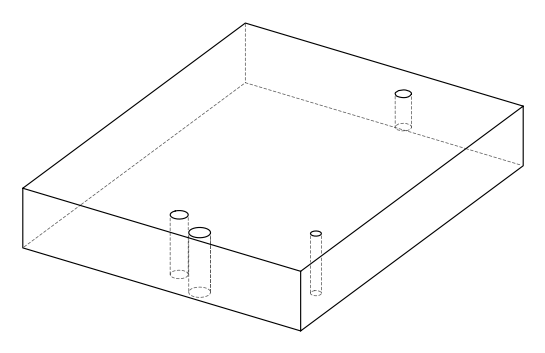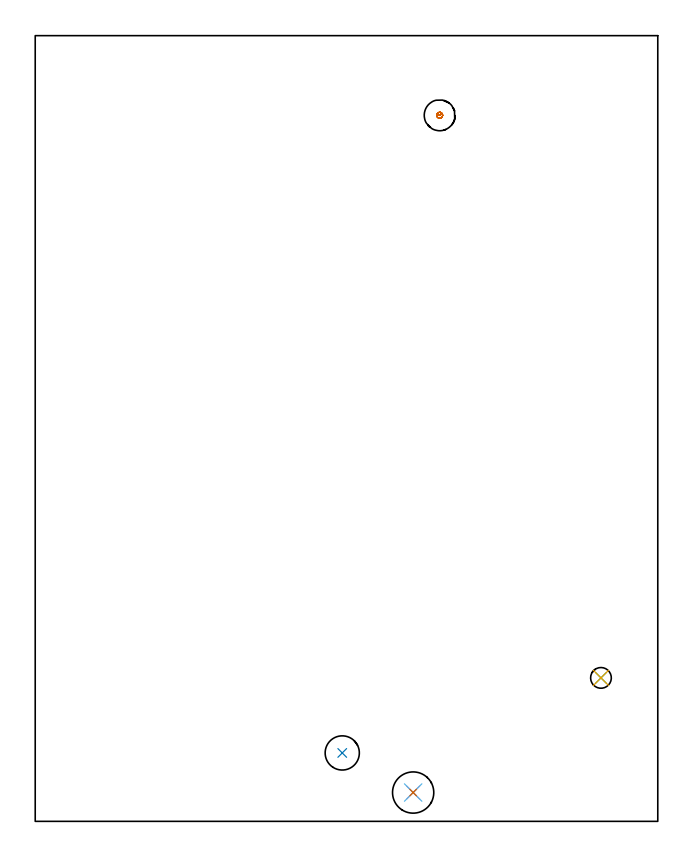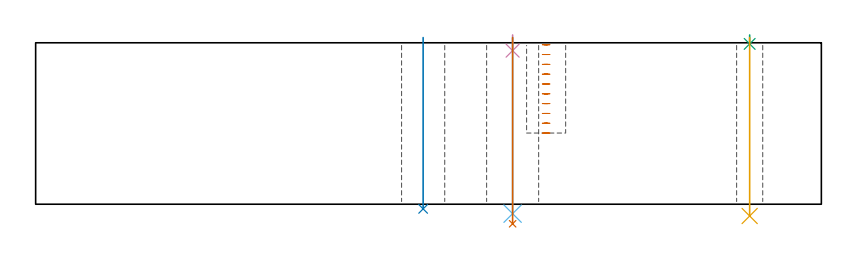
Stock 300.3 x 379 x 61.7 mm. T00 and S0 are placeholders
(PLAN: 7 operations, 5 tool changes, 1.7 min)
(1 MILL_BLIND_HOLE_FROM_SOLID_MATERIAL | STEP1POCKET | UGT0201_130 | Spiral | 0.56 min | 6013 mm3)
(2 INDEXABLE_INSERT_DRILL_THROUGH_HOLE_FROM_SOLID | STEP1HOLE | NXT0302_004 | 0.26 min | 13170 mm3)
(3 SPOT_DRILL | STEP1HOLE_1 | NXT0321_9005460120000 | 0.03 min | 21 mm3)
(4 SPOT_DRILL_1 | STEP1HOLE_2 | NXT0321_9005460120000 | 0.05 min | 163 mm3)
(5 DRILL_THROUGH_HOLE_INTO_CENTER | STEP1HOLE_1 | UGT0301_032 | 0.27 min | 4824 mm3)
(6 DRILL_THROUGH_HOLE_INTO_CENTER_1 | STEP1HOLE_2 | NXT0301_087 | 0.27 min | 6326 mm3)
(7 DRILL_TO_ENLARGE_THROUGH_HOLE | STEP1HOLE_2 | UGT0301_265 | 0.29 min | 12659 mm3)
(TOOL UGT0201_130 | Carbide End Mill 12.0 | D12 FL15 Z4)
(TOOL NXT0302_004 | Index. Insert Drill 16.5mm [880-D1650L20-05] | D16.5 PA176 FL83 Z2)
(TOOL NXT0321_9005460120000 | NC Spot Drill, 142deg, 12mm, Carbide, Uncoated | D12 PA142 FL30 Z2)
(TOOL UGT0301_032 | Twist Drill 10 mm | D10 PA118 FL87 Z2)
(TOOL NXT0301_087 | Carbide Drill 11.6mm [860.1-1160-058A1-MM 2214] | D11.6 PA140 FL72 Z2)
(TOOL UGT0301_265 | Twist Drill 19.9 mm | D19.9 PA118 FL140 Z2)
(OP 1 MILL_BLIND_HOLE_FROM_SOLID_MATERIAL)
G17 G21 G94 G90
T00 M6
G54
G17 G0 G90 X195.1 Y340.6 S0 M3
G43 Z71.7 H0
Z60.95
G94 G3 X195.825 Y341.325 R0.725 F250.
X195.1 Y342.05 R0.725
X193.65 Y340.6 R1.45
X195.1 Y342.05 R-1.45
X194.375 Y341.325 R0.725
X195.1 Y340.6 R0.725
G0 Z57.2
G3 X195.825 Y341.325 R0.725
X195.1 Y342.05 R0.725
X193.65 Y340.6 R1.45
X195.1 Y342.05 R-1.45
X194.375 Y341.325 R0.725
X195.1 Y340.6 R0.725
G0 Z53.45
G3 X195.825 Y341.325 R0.725
X195.1 Y342.05 R0.725
X193.65 Y340.6 R1.45
X195.1 Y342.05 R-1.45
X194.375 Y341.325 R0.725
X195.1 Y340.6 R0.725
G0 Z49.7
G3 X195.825 Y341.325 R0.725
X195.1 Y342.05 R0.725
X193.65 Y340.6 R1.45
X195.1 Y342.05 R-1.45
X194.375 Y341.325 R0.725
X195.1 Y340.6 R0.725
G0 Z45.95
G3 X195.825 Y341.325 R0.725
X195.1 Y342.05 R0.725
X193.65 Y340.6 R1.45
X195.1 Y342.05 R-1.45
X194.375 Y341.325 R0.725
X195.1 Y340.6 R0.725
G0 Z42.2
G3 X195.825 Y341.325 R0.725
X195.1 Y342.05 R0.725
X193.65 Y340.6 R1.45
X195.1 Y342.05 R-1.45
X194.375 Y341.325 R0.725
X195.1 Y340.6 R0.725
G0 Z38.45
G3 X195.825 Y341.325 R0.725
X195.1 Y342.05 R0.725
X193.65 Y340.6 R1.45
X195.1 Y342.05 R-1.45
X194.375 Y341.325 R0.725
X195.1 Y340.6 R0.725
G0 Z34.7
G3 X195.825 Y341.325 R0.725
X195.1 Y342.05 R0.725
X193.65 Y340.6 R1.45
X195.1 Y342.05 R-1.45
X194.375 Y341.325 R0.725
X195.1 Y340.6 R0.725
G0 Z30.95
G3 X195.825 Y341.325 R0.725
X195.1 Y342.05 R0.725
X193.65 Y340.6 R1.45
X195.1 Y342.05 R-1.45
X194.375 Y341.325 R0.725
X195.1 Y340.6 R0.725
G0 Z27.2
G3 X195.825 Y341.325 R0.725
X195.1 Y342.05 R0.725
X193.65 Y340.6 R1.45
X195.1 Y342.05 R-1.45
X194.375 Y341.325 R0.725
X195.1 Y340.6 R0.725
G0 Z71.7
M5
M2
(OP 2 INDEXABLE_INSERT_DRILL_THROUGH_HOLE_FROM_SOLID)
G17 G21 G94 G90
T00 M6
G54
G17 G0 G90 X148.1 Y33. S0 M3
G43 Z71.7 H1
G94 G81 G98 Z-1.788 F250. R63.7
G80
M5
M2
(OP 3 SPOT_DRILL)
G17 G21 G94 G90
T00 M6
G54
G17 G0 G90 X272.9 Y69.2 S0 M3
G43 Z71.7 H0
G94 G81 G98 Z61.27 F250. R64.7
G80
M5
M2
(OP 4 SPOT_DRILL_1)
G17 G21 G94 G90
T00 M6
G54
G17 G0 G90 X182.3 Y13.9 S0 M3
G43 Z71.7 H0
G94 G81 G98 Z58.7 F250. R64.7
G80
M5
M2
(OP 5 DRILL_THROUGH_HOLE_INTO_CENTER)
G17 G21 G94 G90
T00 M6
G54
G17 G0 G90 X272.9 Y69.2 S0 M3
G43 Z71.7 H0
G94 G73 G98 Z-4.504 F250. Q9.458 R63.7
G80
M5
M2
(OP 6 DRILL_THROUGH_HOLE_INTO_CENTER_1)
G17 G21 G94 G90
T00 M6
G54
G17 G0 G90 X182.3 Y13.9 S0 M3
G43 Z71.7 H1
G94 G73 G98 Z-3.611 F250. Q10.885 R63.7
G80
M5
M2
(OP 7 DRILL_TO_ENLARGE_THROUGH_HOLE)
G17 G21 G94 G90
T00 M6
G54
G17 G0 G90 X182.3 Y13.9 S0 M3
G43 Z71.7 H0
G94 G73 G98 Z-7.479 F250. Q17.295 R63.7
G80
M5
M2
